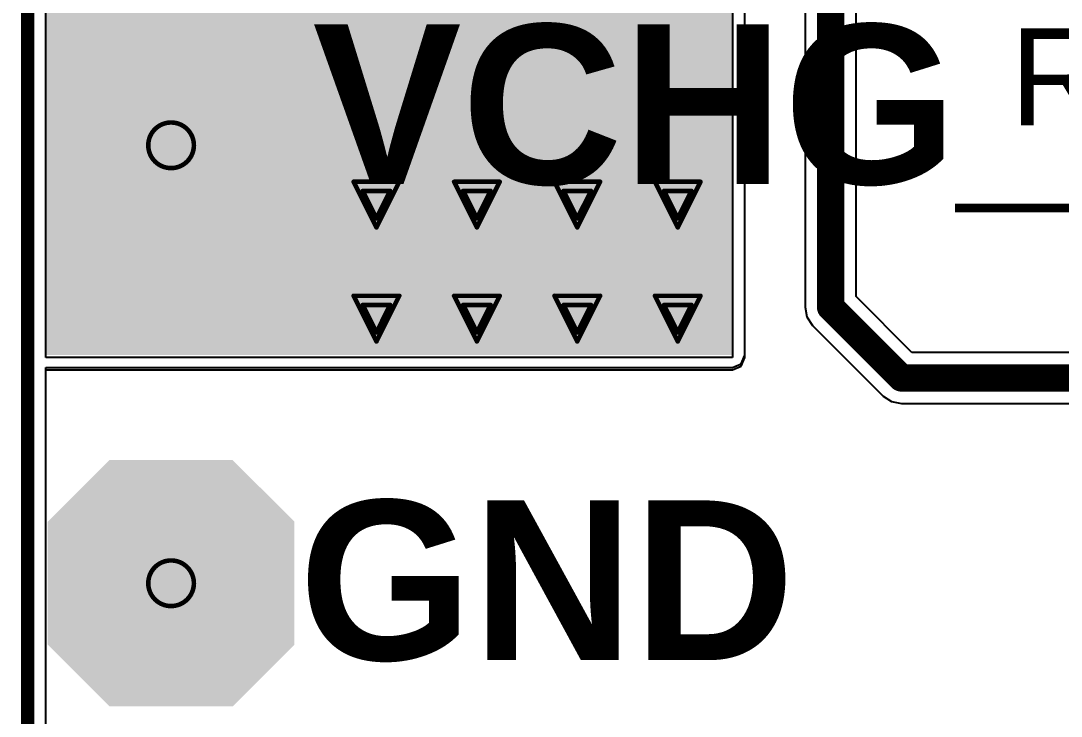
# Model space of a CAD drawing. Header units: inches. Extents: x -3 to 5381, y -57 to 5355.
# Drawn here: x -3.07 to 8.51, y -22.28 to -14.54 of the extents above; entities that cross this region are included whole.
import ezdxf

# ---------------------------------------------------------------- set-up
doc = ezdxf.new("R2010")
doc.units = ezdxf.units.IN
for name, color, linetype in [('Board_Outline', 216, 'Continuous'), ('Bottom Layer', 5, 'Continuous'), ('Bottom Solder', 6, 'Continuous'), ('Drill Drawing', 1, 'Continuous'), ('Multi-Layer', 9, 'Continuous'), ('Pad Holes', 156, 'Continuous'), ('Top Layer', 1, 'Continuous'), ('Top Overlay', 2, 'Continuous'), ('Top Solder', 216, 'Continuous'), ('Via Holes', 16, 'Continuous')]:
    doc.layers.add(name, color=color, linetype=linetype)
doc.styles.add('Arial', font='', dxfattribs={"height": 0.2})
doc.styles.add('Arial_Bold', font='', dxfattribs={"height": 0.2})
doc.styles.get('Arial').set_extended_font_data('Arial')
doc.styles.get('Arial_Bold').set_extended_font_data('Arial', bold=True)

msp = doc.modelspace()

# ---------------------------------------------------------------- hatches: boundary and pattern name
at = {"layer": 'Bottom Layer'}
for points in [[(-2.794, -18.263), (4.851, -18.263), (4.851, -13.614), (-2.794, -13.614)], [(-2.032, -17.196), (-0.762, -17.196), (-0.127, -16.561), (-0.127, -15.291), (-0.762, -14.656), (-2.032, -14.656), (-2.667, -15.291), (-2.667, -16.561)], [(-2.032, -22.073), (-0.762, -22.073), (-0.127, -21.438), (-0.127, -20.168), (-0.762, -19.533), (-2.032, -19.533), (-2.667, -20.168), (-2.667, -21.438)]]:
    msp.add_hatch(color=5, dxfattribs=at).paths.add_polyline_path(points)
h = msp.add_hatch(color=5, dxfattribs=at)
edge = h.paths.add_edge_path()
edge.add_arc((0.889, -16.586), 0.3, 0, 360)
h = msp.add_hatch(color=5, dxfattribs=at)
edge = h.paths.add_edge_path()
edge.add_arc((2.007, -16.586), 0.3, 0, 360)
h = msp.add_hatch(color=5, dxfattribs=at)
edge = h.paths.add_edge_path()
edge.add_arc((3.124, -16.586), 0.3, 0, 360)
h = msp.add_hatch(color=5, dxfattribs=at)
edge = h.paths.add_edge_path()
edge.add_arc((4.242, -16.586), 0.3, 0, 360)
h = msp.add_hatch(color=5, dxfattribs=at)
edge = h.paths.add_edge_path()
edge.add_arc((0.889, -17.856), 0.3, 0, 360)
h = msp.add_hatch(color=5, dxfattribs=at)
edge = h.paths.add_edge_path()
edge.add_arc((2.007, -17.856), 0.3, 0, 360)
h = msp.add_hatch(color=5, dxfattribs=at)
edge = h.paths.add_edge_path()
edge.add_arc((3.124, -17.856), 0.3, 0, 360)
h = msp.add_hatch(color=5, dxfattribs=at)
edge = h.paths.add_edge_path()
edge.add_arc((4.242, -17.856), 0.3, 0, 360)
at = {"layer": 'Bottom Solder'}
for points in [[(-2.083, -17.297), (-0.711, -17.297), (-0.025, -16.612), (-0.025, -15.24), (-0.711, -14.554), (-2.083, -14.554), (-2.769, -15.24), (-2.769, -16.612)], [(-2.083, -22.174), (-0.711, -22.174), (-0.025, -21.488), (-0.025, -20.117), (-0.711, -19.431), (-2.083, -19.431), (-2.769, -20.117), (-2.769, -21.488)]]:
    msp.add_hatch(color=6, dxfattribs=at).paths.add_polyline_path(points)
at = {"layer": 'Multi-Layer'}
for points in [[(-2.032, -17.196), (-0.762, -17.196), (-0.127, -16.561), (-0.127, -15.291), (-0.762, -14.656), (-2.032, -14.656), (-2.667, -15.291), (-2.667, -16.561)], [(-2.032, -22.073), (-0.762, -22.073), (-0.127, -21.438), (-0.127, -20.168), (-0.762, -19.533), (-2.032, -19.533), (-2.667, -20.168), (-2.667, -21.438)]]:
    msp.add_hatch(color=9, dxfattribs=at).paths.add_polyline_path(points)
at = {"layer": 'Pad Holes'}
h = msp.add_hatch(color=7, dxfattribs=at)
edge = h.paths.add_edge_path()
edge.add_arc((-1.397, -15.926), 0.508, 0, 360)
h = msp.add_hatch(color=7, dxfattribs=at)
edge = h.paths.add_edge_path()
edge.add_arc((-1.397, -20.803), 0.508, 0, 360)
at = {"layer": 'Top Layer'}
for points in [[(-2.032, -17.196), (-0.762, -17.196), (-0.127, -16.561), (-0.127, -15.291), (-0.762, -14.656), (-2.032, -14.656), (-2.667, -15.291), (-2.667, -16.561)], [(-2.032, -22.073), (-0.762, -22.073), (-0.127, -21.438), (-0.127, -20.168), (-0.762, -19.533), (-2.032, -19.533), (-2.667, -20.168), (-2.667, -21.438)]]:
    msp.add_hatch(color=1, dxfattribs=at).paths.add_polyline_path(points)
h = msp.add_hatch(color=1, dxfattribs=at)
edge = h.paths.add_edge_path()
edge.add_arc((0.889, -16.586), 0.3, 0, 360)
h = msp.add_hatch(color=1, dxfattribs=at)
edge = h.paths.add_edge_path()
edge.add_arc((2.007, -16.586), 0.3, 0, 360)
h = msp.add_hatch(color=1, dxfattribs=at)
edge = h.paths.add_edge_path()
edge.add_arc((3.124, -16.586), 0.3, 0, 360)
h = msp.add_hatch(color=1, dxfattribs=at)
edge = h.paths.add_edge_path()
edge.add_arc((4.242, -16.586), 0.3, 0, 360)
h = msp.add_hatch(color=1, dxfattribs=at)
edge = h.paths.add_edge_path()
edge.add_arc((0.889, -17.856), 0.3, 0, 360)
h = msp.add_hatch(color=1, dxfattribs=at)
edge = h.paths.add_edge_path()
edge.add_arc((2.007, -17.856), 0.3, 0, 360)
h = msp.add_hatch(color=1, dxfattribs=at)
edge = h.paths.add_edge_path()
edge.add_arc((3.124, -17.856), 0.3, 0, 360)
h = msp.add_hatch(color=1, dxfattribs=at)
edge = h.paths.add_edge_path()
edge.add_arc((4.242, -17.856), 0.3, 0, 360)
at = {"layer": 'Top Solder'}
for points in [[(-2.083, -17.297), (-0.711, -17.297), (-0.025, -16.612), (-0.025, -15.24), (-0.711, -14.554), (-2.083, -14.554), (-2.769, -15.24), (-2.769, -16.612)], [(-2.083, -22.174), (-0.711, -22.174), (-0.025, -21.488), (-0.025, -20.117), (-0.711, -19.431), (-2.083, -19.431), (-2.769, -20.117), (-2.769, -21.488)]]:
    msp.add_hatch(color=216, dxfattribs=at).paths.add_polyline_path(points)
at = {"layer": 'Via Holes'}
h = msp.add_hatch(color=7, dxfattribs=at)
edge = h.paths.add_edge_path()
edge.add_arc((0.889, -16.586), 0.15, 0, 360)
h = msp.add_hatch(color=7, dxfattribs=at)
edge = h.paths.add_edge_path()
edge.add_arc((2.007, -16.586), 0.15, 0, 360)
h = msp.add_hatch(color=7, dxfattribs=at)
edge = h.paths.add_edge_path()
edge.add_arc((3.124, -16.586), 0.15, 0, 360)
h = msp.add_hatch(color=7, dxfattribs=at)
edge = h.paths.add_edge_path()
edge.add_arc((4.242, -16.586), 0.15, 0, 360)
h = msp.add_hatch(color=7, dxfattribs=at)
edge = h.paths.add_edge_path()
edge.add_arc((0.889, -17.856), 0.15, 0, 360)
h = msp.add_hatch(color=7, dxfattribs=at)
edge = h.paths.add_edge_path()
edge.add_arc((2.007, -17.856), 0.15, 0, 360)
h = msp.add_hatch(color=7, dxfattribs=at)
edge = h.paths.add_edge_path()
edge.add_arc((3.124, -17.856), 0.15, 0, 360)
h = msp.add_hatch(color=7, dxfattribs=at)
edge = h.paths.add_edge_path()
edge.add_arc((4.242, -17.856), 0.15, 0, 360)

# ---------------------------------------------------------------- linework, layer by layer
at = {"layer": 'Board_Outline'}
msp.add_lwpolyline([(-2.993, -23.956, 0.152, 0.152, 0), (-2.993, -0.004, 0.152, 0.152, 0)], format="xyseb", dxfattribs=at)
at = {"layer": 'Bottom Layer'}
for p, q in [((4.989, -18.263), (4.989, -13.614)), ((5.659, -14.233), (5.659, -17.729)), ((6.228, -17.611), (6.228, -14.233)), ((6.849, -18.232), (6.228, -17.611)), ((5.659, -17.729), (5.659, -17.729)), ((5.659, -17.729), (5.68, -17.838)), ((5.68, -17.838), (5.742, -17.931)), ((5.742, -17.931), (6.53, -18.718)), ((4.949, -18.36), (4.989, -18.263)), ((9.457, -18.232), (6.849, -18.232)), ((-2.789, -23.956), (-2.789, -18.4)), ((-2.789, -18.4), (4.851, -18.4)), ((4.851, -18.4), (4.949, -18.36)), ((6.53, -18.718), (6.53, -18.718)), ((6.53, -18.718), (6.622, -18.78)), ((6.622, -18.78), (6.731, -18.801)), ((6.731, -18.801), (18.375, -18.801))]:
    msp.add_line(p, q, dxfattribs=at)
for points in [[(5.944, -17.729, 0.305, 0.305, 0), (5.944, -13.914, 0.305, 0.305, 0)], [(5.944, -17.729, 0.305, 0.305, 0), (6.731, -18.517, 0.305, 0.305, 0)], [(6.731, -18.517, 0.305, 0.305, 0), (18.694, -18.517, 0.305, 0.305, 0)]]:
    msp.add_lwpolyline(points, format="xyseb", dxfattribs=at)
for points in [[(5.867, -17.729, 0.152, 0.152, 1), (6.02, -17.729, 0.152, 0.152, 1)], [(5.867, -17.729, 0.152, 0.152, 1), (6.02, -17.729, 0.152, 0.152, 1)], [(6.655, -18.517, 0.152, 0.152, 1), (6.807, -18.517, 0.152, 0.152, 1)], [(6.655, -18.517, 0.152, 0.152, 1), (6.807, -18.517, 0.152, 0.152, 1)]]:
    msp.add_lwpolyline(points, format="xyseb", close=True, dxfattribs=at)
at = {"layer": 'Drill Drawing'}
for points in [[(-1.143, -15.926, 0.0508, 0.0508, 1), (-1.651, -15.926, 0.0508, 0.0508, 1)], [(-1.664, -15.926, 0.0254, 0.0254, 1), (-1.638, -15.926, 0.0254, 0.0254, 1)], [(-1.156, -15.926, 0.0254, 0.0254, 1), (-1.13, -15.926, 0.0254, 0.0254, 1)], [(0.622, -16.332, 0.0254, 0.0254, 1), (0.648, -16.332, 0.0254, 0.0254, 1)], [(0.622, -16.332, 0.0254, 0.0254, 1), (0.648, -16.332, 0.0254, 0.0254, 1)], [(1.13, -16.332, 0.0254, 0.0254, 1), (1.156, -16.332, 0.0254, 0.0254, 1)], [(1.13, -16.332, 0.0254, 0.0254, 1), (1.156, -16.332, 0.0254, 0.0254, 1)], [(1.74, -16.332, 0.0254, 0.0254, 1), (1.765, -16.332, 0.0254, 0.0254, 1)], [(1.74, -16.332, 0.0254, 0.0254, 1), (1.765, -16.332, 0.0254, 0.0254, 1)], [(2.248, -16.332, 0.0254, 0.0254, 1), (2.273, -16.332, 0.0254, 0.0254, 1)], [(2.248, -16.332, 0.0254, 0.0254, 1), (2.273, -16.332, 0.0254, 0.0254, 1)], [(2.857, -16.332, 0.0254, 0.0254, 1), (2.883, -16.332, 0.0254, 0.0254, 1)], [(2.857, -16.332, 0.0254, 0.0254, 1), (2.883, -16.332, 0.0254, 0.0254, 1)], [(3.365, -16.332, 0.0254, 0.0254, 1), (3.391, -16.332, 0.0254, 0.0254, 1)], [(3.365, -16.332, 0.0254, 0.0254, 1), (3.391, -16.332, 0.0254, 0.0254, 1)], [(3.975, -16.332, 0.0254, 0.0254, 1), (4, -16.332, 0.0254, 0.0254, 1)], [(3.975, -16.332, 0.0254, 0.0254, 1), (4, -16.332, 0.0254, 0.0254, 1)], [(4.483, -16.332, 0.0254, 0.0254, 1), (4.508, -16.332, 0.0254, 0.0254, 1)], [(4.483, -16.332, 0.0254, 0.0254, 1), (4.508, -16.332, 0.0254, 0.0254, 1)], [(0.724, -16.434, 0.0254, 0.0254, 1), (0.749, -16.434, 0.0254, 0.0254, 1)], [(0.724, -16.434, 0.0254, 0.0254, 1), (0.749, -16.434, 0.0254, 0.0254, 1)], [(1.029, -16.434, 0.0254, 0.0254, 1), (1.054, -16.434, 0.0254, 0.0254, 1)], [(1.029, -16.434, 0.0254, 0.0254, 1), (1.054, -16.434, 0.0254, 0.0254, 1)], [(1.841, -16.434, 0.0254, 0.0254, 1), (1.867, -16.434, 0.0254, 0.0254, 1)], [(1.841, -16.434, 0.0254, 0.0254, 1), (1.867, -16.434, 0.0254, 0.0254, 1)], [(2.146, -16.434, 0.0254, 0.0254, 1), (2.172, -16.434, 0.0254, 0.0254, 1)], [(2.146, -16.434, 0.0254, 0.0254, 1), (2.172, -16.434, 0.0254, 0.0254, 1)], [(2.959, -16.434, 0.0254, 0.0254, 1), (2.985, -16.434, 0.0254, 0.0254, 1)], [(2.959, -16.434, 0.0254, 0.0254, 1), (2.985, -16.434, 0.0254, 0.0254, 1)], [(3.264, -16.434, 0.0254, 0.0254, 1), (3.289, -16.434, 0.0254, 0.0254, 1)], [(3.264, -16.434, 0.0254, 0.0254, 1), (3.289, -16.434, 0.0254, 0.0254, 1)], [(4.077, -16.434, 0.0254, 0.0254, 1), (4.102, -16.434, 0.0254, 0.0254, 1)], [(4.077, -16.434, 0.0254, 0.0254, 1), (4.102, -16.434, 0.0254, 0.0254, 1)], [(4.381, -16.434, 0.0254, 0.0254, 1), (4.407, -16.434, 0.0254, 0.0254, 1)], [(4.381, -16.434, 0.0254, 0.0254, 1), (4.407, -16.434, 0.0254, 0.0254, 1)], [(0.876, -16.739, 0.0254, 0.0254, 1), (0.902, -16.739, 0.0254, 0.0254, 1)], [(0.876, -16.739, 0.0254, 0.0254, 1), (0.902, -16.739, 0.0254, 0.0254, 1)], [(1.994, -16.739, 0.0254, 0.0254, 1), (2.019, -16.739, 0.0254, 0.0254, 1)], [(1.994, -16.739, 0.0254, 0.0254, 1), (2.019, -16.739, 0.0254, 0.0254, 1)], [(3.111, -16.739, 0.0254, 0.0254, 1), (3.137, -16.739, 0.0254, 0.0254, 1)], [(3.111, -16.739, 0.0254, 0.0254, 1), (3.137, -16.739, 0.0254, 0.0254, 1)], [(4.229, -16.739, 0.0254, 0.0254, 1), (4.255, -16.739, 0.0254, 0.0254, 1)], [(4.229, -16.739, 0.0254, 0.0254, 1), (4.255, -16.739, 0.0254, 0.0254, 1)], [(0.876, -16.84, 0.0254, 0.0254, 1), (0.902, -16.84, 0.0254, 0.0254, 1)], [(0.876, -16.84, 0.0254, 0.0254, 1), (0.902, -16.84, 0.0254, 0.0254, 1)], [(1.994, -16.84, 0.0254, 0.0254, 1), (2.019, -16.84, 0.0254, 0.0254, 1)], [(1.994, -16.84, 0.0254, 0.0254, 1), (2.019, -16.84, 0.0254, 0.0254, 1)], [(3.111, -16.84, 0.0254, 0.0254, 1), (3.137, -16.84, 0.0254, 0.0254, 1)], [(3.111, -16.84, 0.0254, 0.0254, 1), (3.137, -16.84, 0.0254, 0.0254, 1)], [(4.229, -16.84, 0.0254, 0.0254, 1), (4.255, -16.84, 0.0254, 0.0254, 1)], [(4.229, -16.84, 0.0254, 0.0254, 1), (4.255, -16.84, 0.0254, 0.0254, 1)], [(0.622, -17.602, 0.0254, 0.0254, 1), (0.648, -17.602, 0.0254, 0.0254, 1)], [(0.622, -17.602, 0.0254, 0.0254, 1), (0.648, -17.602, 0.0254, 0.0254, 1)], [(1.13, -17.602, 0.0254, 0.0254, 1), (1.156, -17.602, 0.0254, 0.0254, 1)], [(1.13, -17.602, 0.0254, 0.0254, 1), (1.156, -17.602, 0.0254, 0.0254, 1)], [(1.74, -17.602, 0.0254, 0.0254, 1), (1.765, -17.602, 0.0254, 0.0254, 1)], [(1.74, -17.602, 0.0254, 0.0254, 1), (1.765, -17.602, 0.0254, 0.0254, 1)], [(2.248, -17.602, 0.0254, 0.0254, 1), (2.273, -17.602, 0.0254, 0.0254, 1)], [(2.248, -17.602, 0.0254, 0.0254, 1), (2.273, -17.602, 0.0254, 0.0254, 1)], [(2.857, -17.602, 0.0254, 0.0254, 1), (2.883, -17.602, 0.0254, 0.0254, 1)], [(2.857, -17.602, 0.0254, 0.0254, 1), (2.883, -17.602, 0.0254, 0.0254, 1)], [(3.365, -17.602, 0.0254, 0.0254, 1), (3.391, -17.602, 0.0254, 0.0254, 1)], [(3.365, -17.602, 0.0254, 0.0254, 1), (3.391, -17.602, 0.0254, 0.0254, 1)], [(3.975, -17.602, 0.0254, 0.0254, 1), (4, -17.602, 0.0254, 0.0254, 1)], [(3.975, -17.602, 0.0254, 0.0254, 1), (4, -17.602, 0.0254, 0.0254, 1)], [(4.483, -17.602, 0.0254, 0.0254, 1), (4.508, -17.602, 0.0254, 0.0254, 1)], [(4.483, -17.602, 0.0254, 0.0254, 1), (4.508, -17.602, 0.0254, 0.0254, 1)], [(0.724, -17.704, 0.0254, 0.0254, 1), (0.749, -17.704, 0.0254, 0.0254, 1)], [(0.724, -17.704, 0.0254, 0.0254, 1), (0.749, -17.704, 0.0254, 0.0254, 1)], [(1.029, -17.704, 0.0254, 0.0254, 1), (1.054, -17.704, 0.0254, 0.0254, 1)], [(1.029, -17.704, 0.0254, 0.0254, 1), (1.054, -17.704, 0.0254, 0.0254, 1)], [(1.841, -17.704, 0.0254, 0.0254, 1), (1.867, -17.704, 0.0254, 0.0254, 1)], [(1.841, -17.704, 0.0254, 0.0254, 1), (1.867, -17.704, 0.0254, 0.0254, 1)], [(2.146, -17.704, 0.0254, 0.0254, 1), (2.172, -17.704, 0.0254, 0.0254, 1)], [(2.146, -17.704, 0.0254, 0.0254, 1), (2.172, -17.704, 0.0254, 0.0254, 1)], [(2.959, -17.704, 0.0254, 0.0254, 1), (2.985, -17.704, 0.0254, 0.0254, 1)], [(2.959, -17.704, 0.0254, 0.0254, 1), (2.985, -17.704, 0.0254, 0.0254, 1)], [(3.264, -17.704, 0.0254, 0.0254, 1), (3.289, -17.704, 0.0254, 0.0254, 1)], [(3.264, -17.704, 0.0254, 0.0254, 1), (3.289, -17.704, 0.0254, 0.0254, 1)], [(4.077, -17.704, 0.0254, 0.0254, 1), (4.102, -17.704, 0.0254, 0.0254, 1)], [(4.077, -17.704, 0.0254, 0.0254, 1), (4.102, -17.704, 0.0254, 0.0254, 1)], [(4.381, -17.704, 0.0254, 0.0254, 1), (4.407, -17.704, 0.0254, 0.0254, 1)], [(4.381, -17.704, 0.0254, 0.0254, 1), (4.407, -17.704, 0.0254, 0.0254, 1)], [(0.876, -18.009, 0.0254, 0.0254, 1), (0.902, -18.009, 0.0254, 0.0254, 1)], [(0.876, -18.009, 0.0254, 0.0254, 1), (0.902, -18.009, 0.0254, 0.0254, 1)], [(1.994, -18.009, 0.0254, 0.0254, 1), (2.019, -18.009, 0.0254, 0.0254, 1)], [(1.994, -18.009, 0.0254, 0.0254, 1), (2.019, -18.009, 0.0254, 0.0254, 1)], [(3.111, -18.009, 0.0254, 0.0254, 1), (3.137, -18.009, 0.0254, 0.0254, 1)], [(3.111, -18.009, 0.0254, 0.0254, 1), (3.137, -18.009, 0.0254, 0.0254, 1)], [(4.229, -18.009, 0.0254, 0.0254, 1), (4.255, -18.009, 0.0254, 0.0254, 1)], [(4.229, -18.009, 0.0254, 0.0254, 1), (4.255, -18.009, 0.0254, 0.0254, 1)], [(0.876, -18.11, 0.0254, 0.0254, 1), (0.902, -18.11, 0.0254, 0.0254, 1)], [(0.876, -18.11, 0.0254, 0.0254, 1), (0.902, -18.11, 0.0254, 0.0254, 1)], [(1.994, -18.11, 0.0254, 0.0254, 1), (2.019, -18.11, 0.0254, 0.0254, 1)], [(1.994, -18.11, 0.0254, 0.0254, 1), (2.019, -18.11, 0.0254, 0.0254, 1)], [(3.111, -18.11, 0.0254, 0.0254, 1), (3.137, -18.11, 0.0254, 0.0254, 1)], [(3.111, -18.11, 0.0254, 0.0254, 1), (3.137, -18.11, 0.0254, 0.0254, 1)], [(4.229, -18.11, 0.0254, 0.0254, 1), (4.255, -18.11, 0.0254, 0.0254, 1)], [(4.229, -18.11, 0.0254, 0.0254, 1), (4.255, -18.11, 0.0254, 0.0254, 1)], [(-1.143, -20.803, 0.0508, 0.0508, 1), (-1.651, -20.803, 0.0508, 0.0508, 1)], [(-1.664, -20.803, 0.0254, 0.0254, 1), (-1.638, -20.803, 0.0254, 0.0254, 1)], [(-1.156, -20.803, 0.0254, 0.0254, 1), (-1.13, -20.803, 0.0254, 0.0254, 1)]]:
    msp.add_lwpolyline(points, format="xyseb", close=True, dxfattribs=at)
for points in [[(0.635, -16.332, 0.0508, 0.0508, 0), (1.143, -16.332, 0.0508, 0.0508, 0)], [(0.635, -16.332, 0.0508, 0.0508, 0), (0.889, -16.84, 0.0508, 0.0508, 0)], [(0.889, -16.84, 0.0508, 0.0508, 0), (1.143, -16.332, 0.0508, 0.0508, 0)], [(1.753, -16.332, 0.0508, 0.0508, 0), (2.261, -16.332, 0.0508, 0.0508, 0)], [(1.753, -16.332, 0.0508, 0.0508, 0), (2.007, -16.84, 0.0508, 0.0508, 0)], [(2.007, -16.84, 0.0508, 0.0508, 0), (2.261, -16.332, 0.0508, 0.0508, 0)], [(2.87, -16.332, 0.0508, 0.0508, 0), (3.378, -16.332, 0.0508, 0.0508, 0)], [(2.87, -16.332, 0.0508, 0.0508, 0), (3.124, -16.84, 0.0508, 0.0508, 0)], [(3.124, -16.84, 0.0508, 0.0508, 0), (3.378, -16.332, 0.0508, 0.0508, 0)], [(3.988, -16.332, 0.0508, 0.0508, 0), (4.496, -16.332, 0.0508, 0.0508, 0)], [(3.988, -16.332, 0.0508, 0.0508, 0), (4.242, -16.84, 0.0508, 0.0508, 0)], [(4.242, -16.84, 0.0508, 0.0508, 0), (4.496, -16.332, 0.0508, 0.0508, 0)], [(0.737, -16.434, 0.0508, 0.0508, 0), (1.041, -16.434, 0.0508, 0.0508, 0)], [(0.737, -16.434, 0.0508, 0.0508, 0), (0.889, -16.739, 0.0508, 0.0508, 0)], [(0.889, -16.739, 0.0508, 0.0508, 0), (1.041, -16.434, 0.0508, 0.0508, 0)], [(1.854, -16.434, 0.0508, 0.0508, 0), (2.159, -16.434, 0.0508, 0.0508, 0)], [(1.854, -16.434, 0.0508, 0.0508, 0), (2.007, -16.739, 0.0508, 0.0508, 0)], [(2.007, -16.739, 0.0508, 0.0508, 0), (2.159, -16.434, 0.0508, 0.0508, 0)], [(2.972, -16.434, 0.0508, 0.0508, 0), (3.277, -16.434, 0.0508, 0.0508, 0)], [(2.972, -16.434, 0.0508, 0.0508, 0), (3.124, -16.739, 0.0508, 0.0508, 0)], [(3.124, -16.739, 0.0508, 0.0508, 0), (3.277, -16.434, 0.0508, 0.0508, 0)], [(4.089, -16.434, 0.0508, 0.0508, 0), (4.394, -16.434, 0.0508, 0.0508, 0)], [(4.089, -16.434, 0.0508, 0.0508, 0), (4.242, -16.739, 0.0508, 0.0508, 0)], [(4.242, -16.739, 0.0508, 0.0508, 0), (4.394, -16.434, 0.0508, 0.0508, 0)], [(0.635, -17.602, 0.0508, 0.0508, 0), (1.143, -17.602, 0.0508, 0.0508, 0)], [(0.635, -17.602, 0.0508, 0.0508, 0), (0.889, -18.11, 0.0508, 0.0508, 0)], [(0.889, -18.11, 0.0508, 0.0508, 0), (1.143, -17.602, 0.0508, 0.0508, 0)], [(1.753, -17.602, 0.0508, 0.0508, 0), (2.261, -17.602, 0.0508, 0.0508, 0)], [(1.753, -17.602, 0.0508, 0.0508, 0), (2.007, -18.11, 0.0508, 0.0508, 0)], [(2.007, -18.11, 0.0508, 0.0508, 0), (2.261, -17.602, 0.0508, 0.0508, 0)], [(2.87, -17.602, 0.0508, 0.0508, 0), (3.378, -17.602, 0.0508, 0.0508, 0)], [(2.87, -17.602, 0.0508, 0.0508, 0), (3.124, -18.11, 0.0508, 0.0508, 0)], [(3.124, -18.11, 0.0508, 0.0508, 0), (3.378, -17.602, 0.0508, 0.0508, 0)], [(3.988, -17.602, 0.0508, 0.0508, 0), (4.496, -17.602, 0.0508, 0.0508, 0)], [(3.988, -17.602, 0.0508, 0.0508, 0), (4.242, -18.11, 0.0508, 0.0508, 0)], [(4.242, -18.11, 0.0508, 0.0508, 0), (4.496, -17.602, 0.0508, 0.0508, 0)], [(0.737, -17.704, 0.0508, 0.0508, 0), (1.041, -17.704, 0.0508, 0.0508, 0)], [(0.737, -17.704, 0.0508, 0.0508, 0), (0.889, -18.009, 0.0508, 0.0508, 0)], [(0.889, -18.009, 0.0508, 0.0508, 0), (1.041, -17.704, 0.0508, 0.0508, 0)], [(1.854, -17.704, 0.0508, 0.0508, 0), (2.159, -17.704, 0.0508, 0.0508, 0)], [(1.854, -17.704, 0.0508, 0.0508, 0), (2.007, -18.009, 0.0508, 0.0508, 0)], [(2.007, -18.009, 0.0508, 0.0508, 0), (2.159, -17.704, 0.0508, 0.0508, 0)], [(2.972, -17.704, 0.0508, 0.0508, 0), (3.277, -17.704, 0.0508, 0.0508, 0)], [(2.972, -17.704, 0.0508, 0.0508, 0), (3.124, -18.009, 0.0508, 0.0508, 0)], [(3.124, -18.009, 0.0508, 0.0508, 0), (3.277, -17.704, 0.0508, 0.0508, 0)], [(4.089, -17.704, 0.0508, 0.0508, 0), (4.394, -17.704, 0.0508, 0.0508, 0)], [(4.089, -17.704, 0.0508, 0.0508, 0), (4.242, -18.009, 0.0508, 0.0508, 0)], [(4.242, -18.009, 0.0508, 0.0508, 0), (4.394, -17.704, 0.0508, 0.0508, 0)]]:
    msp.add_lwpolyline(points, format="xyseb", dxfattribs=at)
at = {"layer": 'Top Layer'}
for p, q in [((-2.789, -18.288), (-2.789, -12.878)), ((4.851, -13.614), (4.851, -18.288)), ((4.989, -18.288), (4.989, -13.614)), ((4.851, -18.288), (-2.789, -18.288)), ((4.949, -18.385), (4.989, -18.288)), ((4.851, -18.425), (4.949, -18.385)), ((-2.789, -23.956), (-2.789, -18.425)), ((-2.789, -18.425), (4.851, -18.425))]:
    msp.add_line(p, q, dxfattribs=at)

# ---------------------------------------------------------------- texts
at = {"layer": 'Top Overlay'}
for s, height, style, p in [('VCHG_+', 1.778, 'Arial_Bold', (0.178, -16.358)), ('R5', 1.0795, 'Arial', (7.94, -15.703)), ('GND', 1.778, 'Arial_Bold', (0.025, -21.658))]:
    msp.add_text(s, height=height, dxfattribs=dict(at, style=style)).set_placement(p)

doc.saveas('drawing.dxf')
